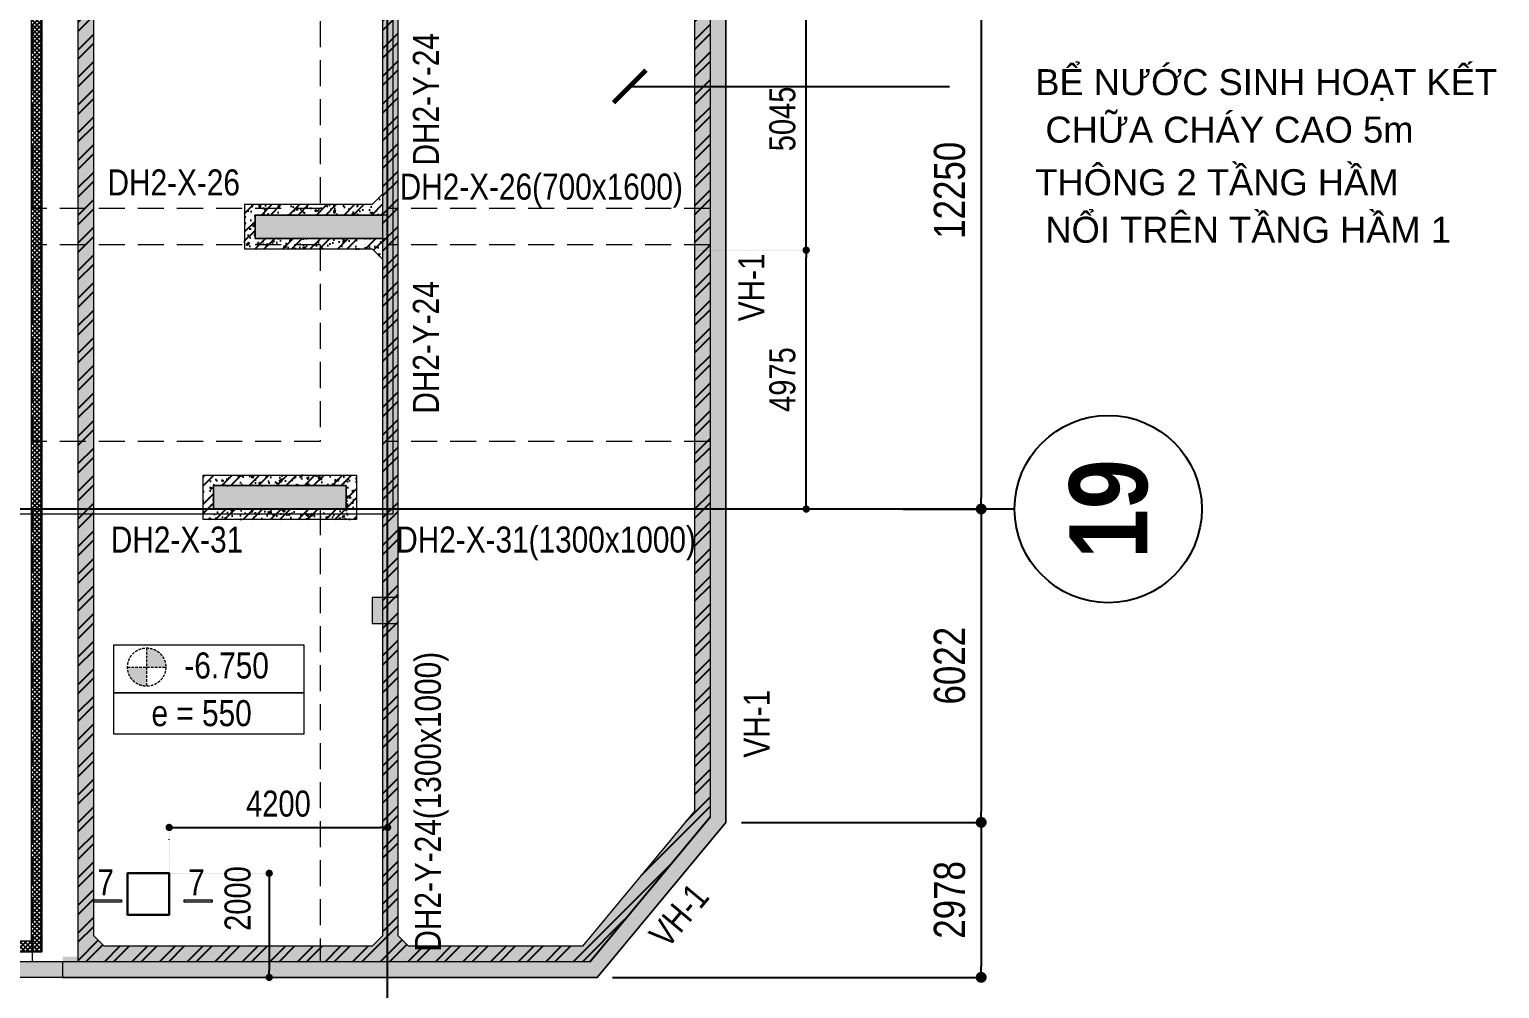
# Model space of a CAD drawing. Header units: millimetres. Extents: x 2356525 to 2927188, y -665534 to -417818.
# Drawn here: x 2794952 to 2823216, y -619197 to -600764 of the extents above; entities that cross this region are included whole.
import ezdxf
from ezdxf.enums import TextEntityAlignment as Align

# ---------------------------------------------------------------- set-up
doc = ezdxf.new("R2010")
doc.units = ezdxf.units.MM
doc.header["$LTSCALE"] = 200
doc.header["$MEASUREMENT"] = 0
for name, pattern in [('$0$CHG_XX_Damsan_Ham 2$0$HIDDEN', [0.375, 0.25, -0.125]), ('$0$COLD_WATER', [10.5, 6.5, -2, 0, -2]), ('$0$HIDDEN', [0.375, 0.25, -0.125]), ('CHG_XX_Cot_Ham 2$0$MB_Luoi truc$0$HTT Hidden 21', [3, 2, -1]), ('CHG_XX_Damsan_Ham 2$0$CHG_XX_Damsan_Ham 2$0$HIDDEN', [0.375, 0.25, -0.125]), ('CHG_XX_Luoi truc$0$MB_Luoi truc$0$Center101', [13, 10, -1, 1, -1]), ('DOT2', [0.125, 0, -0.125])]:
    doc.linetypes.add(name, pattern=pattern)
doc.layers.get('0').update_dxf_attribs({"lineweight": 9})
doc.layers.get('Defpoints').update_dxf_attribs({"color": 10, "lineweight": 0})
for name, color, linetype, lineweight in [("$0$'S_General_Hidden_1 Thin", 1, '$0$HIDDEN', 18), ('$0$CHG_XX_Damsan_Ham 2$0$DBAO', 3, 'Continuous', 13), ('$0$CHG_XX_Damsan_Ham 2$0$DMo', 9, '$0$CHG_XX_Damsan_Ham 2$0$HIDDEN', 9), ('$0$CHG_XX_Damsan_Ham 2$0$Start net bao', 3, 'Continuous', 18), ('$0$CHG_XX_Damsan_Ham 2$0$TTP-TEXT', 30, 'Continuous', 5), ('CHG_XX_Cot_Ham 2$0$NS-DuongBao', 3, 'Continuous', 18), ('CHG_XX_Cot_Ham 2$0$NS-Hatch', 8, 'Continuous', 25), ('CHG_XX_Cot_Ham 2$0$NS-Pier-H2', 150, 'Continuous', 13), ('CHG_XX_Cot_Ham 2$0$NS-Pier-H2 @ 1', 150, 'Continuous', 13), ('CHG_XX_Cot_Ham 2$0$NS-Pier-H2 @ 150', 150, 'Continuous', 13), ("CHG_XX_Damsan_Ham 2$0$CHG_XX_Damsan_Ham 2$0$'S_General_Hidden_1 Thin", 1, 'CHG_XX_Damsan_Ham 2$0$CHG_XX_Damsan_Ham 2$0$HIDDEN', 18), ('CHG_XX_Damsan_Ham 2$0$CHG_XX_Damsan_Ham 2$0$CHG_XX_Damsan_Ham 2$0$Start net bao', 3, 'Continuous', 18), ('CHG_XX_Damsan_Ham 2$0$CHG_XX_Damsan_Ham 2$0$DBAO', 3, 'Continuous', 13), ('CHG_XX_Damsan_Ham 2$0$CHG_XX_Damsan_Ham 2$0$DTE-MEP-H-SLAB TEXT', 3, 'Continuous', 0), ('CHG_XX_Damsan_Ham 2$0$CHG_XX_Damsan_Ham 2$0$mach ngung thi cong', 6, 'Continuous', 13), ('CHG_XX_Damsan_Ham 2$0$CHG_XX_Damsan_Ham 2$0$Start hatch', 8, 'Continuous', 25), ('CHG_XX_Damsan_Ham 2$0$CHG_XX_Damsan_Ham 2$0$Start net bao', 3, 'Continuous', 18), ('CHG_XX_Damsan_Ham 2$0$HATCH', 57, 'Continuous', 9), ('CHG_XX_Damsan_Ham 2$0$mach ngung thi cong', 6, 'Continuous', 13), ('DBAO', 90, 'Continuous', 13), ('KTH', 154, 'Continuous', 9), ('MB_Luoi truc$0$Dim 300', 1, 'Continuous', 5), ('Start ghi chu', 7, 'Continuous', 25), ('Start text ghi chu', 7, 'Continuous', 15), ('STICK', 1, 'Continuous', 9), ('TEXT P X', 1, 'Continuous', 9), ('TEXT P Y', 2, 'Continuous', 15)]:
    doc.layers.add(name, color=color, linetype=linetype, lineweight=lineweight)
for name, color, linetype in [('$0$MEP-H-N-CWATR-50CW', 3, '$0$COLD_WATER'), ('CHG_XX_Damsan_Ham 2$0$CHG_XX_Damsan_Ham 2$0$MEP-00-GENERAL-35', 2, 'Continuous'), ('CHG_XX_Luoi truc$0$Grid', 34, 'Continuous'), ('CHG_XX_Luoi truc$0$Grid Line', 251, 'CHG_XX_Luoi truc$0$MB_Luoi truc$0$Center101'), ('dim', 1, 'Continuous')]:
    doc.layers.add(name, color=color, linetype=linetype)
for name, color, linetype, lineweight, plot in [('CHG_XX_Cot_Ham 2$0$NS-Column-H2', 90, 'Continuous', 13, False), ('CHG_XX_Cot_Ham 2$0$NS-Column-H2 @ 1', 90, 'Continuous', 13, False), ('CHG_XX_Cot_Ham 2$0$NS-Column-H2 @ 150', 90, 'Continuous', 13, False)]:
    doc.layers.add(name, color=color, linetype=linetype, lineweight=lineweight, plot=plot)
doc.styles.add('$0$CHG_XX_Damsan_Ham 2$0$TTP-HelCon', font='')
doc.styles.add('CHG_XX_Luoi truc$0$MB_Luoi truc$0$Grid A-F$0$VNI-HelveCB', font='')
doc.styles.add('CHU GHI CHU', font='arial.ttf', dxfattribs={"height": 200})
doc.styles.add('MB_Luoi truc$0$Arial_C', font='arial.ttf', dxfattribs={"width": 0.8})
doc.styles.add('TTP-HelCon', font='')
doc.styles.get('$0$CHG_XX_Damsan_Ham 2$0$TTP-HelCon').set_extended_font_data('VNI-Helve-Condense')
doc.styles.get('CHG_XX_Luoi truc$0$MB_Luoi truc$0$Grid A-F$0$VNI-HelveCB').set_extended_font_data('VNI-Helve-Condense', bold=True)
doc.styles.get('TTP-HelCon').set_extended_font_data('VNI-Helve-Condense')
doc.dimstyles.new('200', dxfattribs={"dimscale": 200, "dimtxt": 2.5, "dimasz": 0.7, "dimexe": 0.0003, "dimexo": 0, "dimgap": 1, "dimtad": 1, "dimdec": 0, "dimzin": 12, "dimdsep": 46, "dimtxsty": 'MB_Luoi truc$0$Arial_C', "dimblk": 'MB_Luoi truc$0$_Dot', "dimcen": 0.5, "dimclrd": 256, "dimclre": 8, "dimclrt": 1, "dimadec": 0, "dimazin": 0, "dimtfac": 1, "dimtdec": 0, "dimtix": 1, "dimtmove": 2, "dimatfit": 3, "dimldrblk": 'MB_Luoi truc$0$HTT Arrow 30', "dimfxl": 1, "dimtolj": 1, "dimtzin": 0, "dimlwe": -1, "dimarcsym": 0})
doc.dimstyles.new('MB_Luoi truc$0$Dim 300 (A1-A2)', dxfattribs={"dimscale": 300, "dimtxt": 2, "dimasz": 0.7, "dimexe": 0, "dimexo": 1, "dimgap": 1, "dimtad": 1, "dimdec": 0, "dimzin": 12, "dimdsep": 46, "dimtxsty": 'MB_Luoi truc$0$Arial_C', "dimblk": 'MB_Luoi truc$0$_Dot', "dimcen": 1, "dimclrd": 256, "dimclre": 256, "dimclrt": 3, "dimadec": 0, "dimazin": 0, "dimtfac": 1, "dimtdec": 0, "dimtix": 1, "dimtmove": 2, "dimatfit": 3, "dimldrblk": 'MB_Luoi truc$0$HTT Arrow 30', "dimfxl": 1, "dimtolj": 1, "dimtzin": 0, "dimarcsym": 0})
doc.dimstyles.new('TTP-25', dxfattribs={"dimscale": 25, "dimtxt": 2.5, "dimasz": 1, "dimexe": 1, "dimexo": 1, "dimgap": 0.09, "dimtad": 0, "dimdec": 4, "dimrnd": 1, "dimzin": 9, "dimdsep": 46, "dimtxsty": 'TTP-HelCon', "dimblk": 'Stick', "dimcen": 0.09, "dimdle": 1.5, "dimclrd": 256, "dimclre": 256, "dimclrt": 7, "dimadec": 0, "dimazin": 0, "dimtfac": 1, "dimtdec": 4, "dimtmove": 0, "dimatfit": 3, "dimldrblk": 'ARCHTICK', "dimfxl": 1, "dimtvp": 1, "dimtolj": 1, "dimtzin": 0, "dimarcsym": 0})

# ---------------------------------------------------------------- blocks, each defined once
blk = doc.blocks.new('MB_Luoi truc$0$_Dot')
at = {"color": 0, "linetype": 'ByBlock', "lineweight": -2}
blk.add_line((-0.5, 0), (-1, 0), dxfattribs=at)
at = {"color": 0, "linetype": 'ByBlock', "const_width": 0.5}
blk.add_lwpolyline([(-0.25, 0, 1), (0.25, 0, 1)], format="xyb", close=True, dxfattribs=at)
blk = doc.blocks.new('*D41')
at = {"layer": 'Defpoints', "color": 0, "transparency": 16777216}
for p in [(2811447, -597731), (2811447, -609981), (2813250, -609981)]:
    blk.add_point(p, dxfattribs=at)
at = {"layer": 'MB_Luoi truc$0$Dim 300', "lineweight": -2, "transparency": 16777216}
for p, q in [((2811747, -597731), (2813250, -597731)), ((2813250, -597941), (2813250, -609771)), ((2811747, -609981), (2813250, -609981))]:
    blk.add_line(p, q, dxfattribs=at)
at = {"layer": 'MB_Luoi truc$0$Dim 300', "lineweight": -2, "transparency": 16777216, "xscale": 210, "yscale": 210, "zscale": 210}
for p, rotation in [((2813250, -597731), 90), ((2813250, -609981), 270)]:
    blk.add_blockref('MB_Luoi truc$0$_Dot', p, dxfattribs=dict(at, rotation=rotation))
at = {"layer": 'MB_Luoi truc$0$Dim 300', "color": 3, "transparency": 16777216, "insert": (2812644, -603856), "char_height": 600, "attachment_point": 5, "rotation": 90, "style": 'MB_Luoi truc$0$Arial_C'}
blk.add_mtext('\\A1;12250', dxfattribs=at)
blk = doc.blocks.new('MB_Luoi truc$0$HTT Arrow 30')
blk.add_hatch(color=256).paths.add_polyline_path([(-2.5, 0.375), (-2.5, -0.375), (0, 0)])
at = {"color": 0, "linetype": 'ByBlock', "lineweight": -2}
for p, q in [((0, 0), (-2.5, 0.375)), ((-2.5, -0.375), (-2.5, 0.375)), ((0, 0), (-2.5, -0.375))]:
    blk.add_line(p, q, dxfattribs=at)
blk = doc.blocks.new('*D42')
at = {"layer": 'Defpoints', "color": 0, "transparency": 16777216}
for p in [(2811447, -609981), (2808339, -616003), (2813250, -616003)]:
    blk.add_point(p, dxfattribs=at)
at = {"layer": 'MB_Luoi truc$0$Dim 300', "lineweight": -2, "transparency": 16777216}
for p, q in [((2811747, -609981), (2813250, -609981)), ((2813250, -610191), (2813250, -615793)), ((2808639, -616003), (2813250, -616003))]:
    blk.add_line(p, q, dxfattribs=at)
at = {"layer": 'MB_Luoi truc$0$Dim 300', "lineweight": -2, "transparency": 16777216, "xscale": 210, "yscale": 210, "zscale": 210}
for p, rotation in [((2813250, -609981), 90), ((2813250, -616003), 270)]:
    blk.add_blockref('MB_Luoi truc$0$_Dot', p, dxfattribs=dict(at, rotation=rotation))
at = {"layer": 'MB_Luoi truc$0$Dim 300', "color": 3, "transparency": 16777216, "insert": (2812644, -612992), "char_height": 600, "attachment_point": 5, "rotation": 90, "style": 'MB_Luoi truc$0$Arial_C'}
blk.add_mtext('\\A1;6022', dxfattribs=at)
blk = doc.blocks.new('Stick')
at = {"layer": 'STICK'}
h = blk.add_hatch(color=256, dxfattribs=at)
edge = h.paths.add_edge_path()
edge.add_line((0.3, 0.5), (-0.5, -0.3))
edge.add_arc((-0.4, -0.4), 0.141, 135, 315)
edge.add_line((-0.3, -0.5), (0.5, 0.3))
edge.add_arc((0.4, 0.4), 0.141, 315, 495)
blk.add_line((1, 0), (-1, 0), dxfattribs=at)
blk.add_lwpolyline([(0.3, 0.5), (-0.5, -0.3, 1), (-0.3, -0.5), (0.5, 0.3, 1), (0.3, 0.5, 1)], format="xyb", dxfattribs=at)
blk = doc.blocks.new('*D60')
at = {"layer": 'Defpoints', "color": 0, "transparency": 16777216}
for p in [(2797639, -616981), (2798126, -618981), (2799562, -618981)]:
    blk.add_point(p, dxfattribs=at)
at = {"layer": 'dim', "color": 8, "linetype": 'DOT2', "transparency": 16777216}
for p, q in [((2797639, -616981), (2799562, -616981)), ((2798126, -618981), (2799562, -618981))]:
    blk.add_line(p, q, dxfattribs=at)
at = {"layer": 'dim', "lineweight": -2, "transparency": 16777216}
blk.add_line((2799562, -617121), (2799562, -618841), dxfattribs=at)
at = {"layer": 'dim', "lineweight": -2, "transparency": 16777216, "xscale": 140, "yscale": 140, "zscale": 140}
for p, rotation in [((2799562, -616981), 90), ((2799562, -618981), 270)]:
    blk.add_blockref('MB_Luoi truc$0$_Dot', p, dxfattribs=dict(at, rotation=rotation))
at = {"layer": 'dim', "color": 1, "transparency": 16777216, "insert": (2798956, -617466), "char_height": 500, "attachment_point": 5, "rotation": 90, "style": 'MB_Luoi truc$0$Arial_C'}
blk.add_mtext('\\A1;2000', dxfattribs=at)
blk = doc.blocks.new('*D61')
at = {"layer": 'Defpoints', "color": 0, "transparency": 16777216}
for p in [(2801839, -616100), (2797640, -616981), (2801839, -617030)]:
    blk.add_point(p, dxfattribs=at)
at = {"layer": 'dim', "color": 8, "linetype": 'DOT2', "transparency": 16777216}
for p, q in [((2797640, -616981), (2797640, -616100)), ((2801839, -617030), (2801839, -616100))]:
    blk.add_line(p, q, dxfattribs=at)
at = {"layer": 'dim', "lineweight": -2, "transparency": 16777216}
blk.add_line((2797780, -616100), (2801699, -616100), dxfattribs=at)
at = {"layer": 'dim', "lineweight": -2, "transparency": 16777216, "xscale": 140, "yscale": 140, "zscale": 140, "rotation": 180}
blk.add_blockref('MB_Luoi truc$0$_Dot', (2797640, -616100), dxfattribs=at)
at = {"layer": 'dim', "lineweight": -2, "transparency": 16777216, "xscale": 140, "yscale": 140, "zscale": 140}
blk.add_blockref('MB_Luoi truc$0$_Dot', (2801839, -616100), dxfattribs=at)
at = {"layer": 'dim', "color": 1, "transparency": 16777216, "insert": (2799739, -615645), "char_height": 500, "attachment_point": 5, "style": 'MB_Luoi truc$0$Arial_C'}
blk.add_mtext('\\A1;4200', dxfattribs=at)
blk = doc.blocks.new('*U864')
at = {"layer": 'CHG_XX_Cot_Ham 2$0$NS-Pier-H2 @ 1'}
h = blk.add_hatch(color=256, dxfattribs=at)
h.dxf.hatch_style = 1
h.paths.add_polyline_path([(450, 0), (0, 0), (0, -2550), (450, -2550)])
at = {"layer": 'CHG_XX_Cot_Ham 2$0$NS-Pier-H2 @ 150'}
h = blk.add_hatch(color=256, dxfattribs=at)
h.dxf.hatch_style = 1
h.paths.add_polyline_path([(450, 0), (0, 0), (0, -2550), (450, -2550)])
blk = doc.blocks.new('CHG_XX_Cot_Ham 2$0$Block A_C450x2250')
at = {"layer": 'CHG_XX_Cot_Ham 2$0$NS-Pier-H2'}
blk.add_lwpolyline([(450, -2550), (0, -2550), (0, 0), (450, 0)], close=True, dxfattribs=at)
blk.add_blockref('*U864', (0, 0), dxfattribs=at)
blk = doc.blocks.new('*U866')
at = {"layer": 'CHG_XX_Cot_Ham 2$0$NS-Column-H2 @ 1'}
h = blk.add_hatch(color=256, dxfattribs=at)
h.dxf.hatch_style = 1
h.paths.add_polyline_path([(-250, -250), (-250, 250), (250, 250), (250, -250)])
at = {"layer": 'CHG_XX_Cot_Ham 2$0$NS-Column-H2 @ 150'}
h = blk.add_hatch(color=256, dxfattribs=at)
h.dxf.hatch_style = 1
h.paths.add_polyline_path([(-250, -250), (-250, 250), (250, 250), (250, -250)])
blk = doc.blocks.new('CHG_XX_Cot_Ham 2$0$500x500')
at = {"layer": 'CHG_XX_Cot_Ham 2$0$NS-Column-H2'}
blk.add_lwpolyline([(250, -250), (250, 250), (-250, 250), (-250, -250)], close=True, dxfattribs=at)
blk.add_blockref('*U866', (0, 0), dxfattribs=at)
blk = doc.blocks.new('*U835')
at = {"layer": 'CHG_XX_Luoi truc$0$Grid Line'}
blk.add_line((0, 0), (0, 608), dxfattribs=at)
at = {"layer": 'CHG_XX_Luoi truc$0$Grid', "lineweight": -2, "style": 'CHG_XX_Luoi truc$0$MB_Luoi truc$0$Grid A-F$0$VNI-HelveCB'}
for tag, p in [('GRIDSUB', (0, 617)), ('GRID', (0, -9))]:
    blk.add_attdef(tag, text='', height=5, dxfattribs=at).set_placement(p, align=Align.MIDDLE)
blk = doc.blocks.new('*U837')
at = {"layer": 'CHG_XX_Luoi truc$0$Grid', "lineweight": -2}
blk.add_line((0, -3), (0, 0), dxfattribs=at)
blk.add_circle((0, -9), 6, dxfattribs=at)
at = {"layer": 'CHG_XX_Luoi truc$0$Grid Line'}
blk.add_line((0, 0), (0, 438), dxfattribs=at)
at = {"layer": 'CHG_XX_Luoi truc$0$Grid', "lineweight": -2, "style": 'CHG_XX_Luoi truc$0$MB_Luoi truc$0$Grid A-F$0$VNI-HelveCB'}
for tag, p in [('GRIDSUB', (0, 447)), ('GRID', (0, -9))]:
    blk.add_attdef(tag, text='', height=5, dxfattribs=at).set_placement(p, align=Align.MIDDLE)
blk = doc.blocks.new('CHG_XX_Luoi truc')
at = {"layer": 'CHG_XX_Luoi truc$0$Grid', "xscale": 300, "yscale": 300, "zscale": 300}
blk.add_blockref('*U835', (99550, -12747), dxfattribs=at)
at = {"layer": 'CHG_XX_Luoi truc$0$Grid'}
ref = blk.add_blockref('*U837', (110703, 0), dxfattribs=dict(at, xscale=300.0000000000013, yscale=300.0000000000013, zscale=300.0000000000013, rotation=90))
ref.add_attrib('GRID', '19', dxfattribs={"lineweight": -2, "height": 1500, "rotation": 90, "style": 'CHG_XX_Luoi truc$0$MB_Luoi truc$0$Grid A-F$0$VNI-HelveCB'}).set_placement((113403, 0), align=Align.MIDDLE)
blk = doc.blocks.new('CHG_XX_Cot_Ham 2')
at = {"layer": 'CHG_XX_Cot_Ham 2$0$NS-Hatch'}
h = blk.add_hatch(dxfattribs=at)
h.set_pattern_fill('ANSI32', color=256, scale=1000, style=0)
h.set_pattern_definition([(45, (-2213769.43, 588216.8), (-265.165043, 265.165043), []), (45, (-2213592.66, 588216.8), (-265.165043, 265.165043), [])])
h.paths.add_polyline_path([(99450, -8200), (99250, -8400), (94099.8, -8400), (93899.8, -8200), (93899.8, 13349.8), (94100, 13550), (96700, 13550), (99250, 13550), (99450, 13350)], flags=16)
h.paths.add_polyline_path([(93599.8, 13850), (97000, 13850), (99550, 13850), (105750, 13850), (105750, -5913.6), (103434.7, -8700), (93599.8, -8700)])
h.paths.add_polyline_path([(99950, 13550), (105250, 13550), (105450, 13350), (105450, -5805.3), (103294, -8400), (99950, -8400), (99750, -8200), (99750, 13350)])
h = blk.add_hatch(dxfattribs=at)
h.set_pattern_fill('AR-CONC', color=256, scale=50)
h.set_pattern_definition([(50, (0, 0), (358.6301, -31.3761), [37.5, -412.5]), (355, (0, 0), (-69.3757, 376.0961), [30, -330]), (100.45144, (29.9, -2.6), (289.2544, 344.72), [31.8701, -350.571]), (46.1842, (0, 100), (533.6207, -82.7596), [56.25, -618.75]), (96.63564, (44.47, 93.1), (467.331, 487.0593), [47.8052, -525.857]), (351.18416, (0, 100), (467.331, 487.0593), [45, -495]), (21, (50, 75), (298.4535, -201.30945), [37.5, -412.5]), (326, (50, 75), (121.6577, 362.575), [30, -330]), (71.45144, (74.87, 58.22), (420.1112, 161.2656), [31.8701, -350.571]), (37.5, (0, 0), (6.07993, 166.44693), [0, -326, 0, -335, 0, -331.25]), (7.5, (0, 0), (131.53477, 197.20586), [0, -191, 0, -318.5, 0, -126.25]), (327.5, (-111.5, 0), (266.91122, -11.27744), [0, -125, 0, -390, 0, -517.5]), (317.5, (-161.5, 0), (291.5931, 50.0525), [0, -162.5, 0, -259, 0, -367.5])])
h.paths.add_polyline_path([(99450, -8200), (99250, -8400), (94099.8, -8400), (93899.8, -8200), (93899.8, 13349.8), (94100, 13550), (96700, 13550), (99250, 13550), (99450, 13350)], flags=16)
h.paths.add_polyline_path([(93599.8, 13850), (97000, 13850), (99550, 13850), (105750, 13850), (105750, -5913.6), (103434.7, -8700), (93599.8, -8700)])
h.paths.add_polyline_path([(99950, 13550), (105250, 13550), (105450, 13350), (105450, -5805.3), (103294, -8400), (99950, -8400), (99750, -8200), (99750, 13350)])
h = blk.add_hatch(dxfattribs=at)
h.set_pattern_fill('AR-CONC', color=256, scale=50)
h.set_pattern_definition([(50, (-2213769.43, 581516.8), (358.63009, -31.376067), [37.5, -412.5]), (355, (-2213769.43, 581516.8), (-69.375667, 376.096067), [30, -330]), (100.451444, (-2213739.55, 581514.2), (289.254423, 344.719995), [31.870096, -350.571056]), (46.1842, (-2213769.43, 581616.8), (533.620665, -82.75964), [56.25, -618.75]), (96.635635, (-2213724.97, 581609.9), (467.33097, 487.0593), [47.80517, -525.85688]), (351.184164, (-2213769.43, 581616.8), (467.33097, 487.0593), [45, -495]), (21, (-2213719.43, 581591.8), (298.453526, -201.309445), [37.5, -412.5]), (326, (-2213719.43, 581591.8), (121.657666, 362.57502), [30, -330]), (71.451445, (-2213694.56, 581575.03), (420.11119, 161.265576), [31.870095, -350.571056]), (37.5, (-2213769.43, 581516.81), (6.079928, 166.446927), [0, -326, 0, -335, 0, -331.25]), (7.5, (-2213769.43, 581516.81), (131.534769, 197.205856), [0, -191, 0, -318.5, 0, -126.25]), (327.5, (-2213880.93, 581516.81), (266.911218, -11.277436), [0, -125, 0, -390, 0, -517.5]), (317.5, (-2213930.93, 581516.8), (291.593085, 50.052491), [0, -162.5, 0, -259, 0, -367.5])])
h.paths.add_polyline_path([(99450, 6050), (99250, 5850), (96800, 5850), (96800, 5000), (99250, 5000), (99450, 4800), (99450, 5200), (97000, 5200), (97000, 5650), (99450, 5650)])
h = blk.add_hatch(dxfattribs=at)
h.set_pattern_fill('ANSI32', color=256, scale=1000, style=0)
h.set_pattern_definition([(45, (-2213769.43, 581516.8), (-265.16504, 265.16504), []), (45, (-2213592.66, 581516.8), (-265.16504, 265.16504), [])])
h.paths.add_polyline_path([(99450, 6050), (99250, 5850), (96800, 5850), (96800, 5000), (99250, 5000), (99450, 4800), (99450, 5200), (97000, 5200), (97000, 5650), (99450, 5650)])
h = blk.add_hatch(dxfattribs=at)
h.set_pattern_fill('AR-CONC', color=256, scale=50)
h.set_pattern_definition([(50, (-2213769.43, 588216.8), (358.63009, -31.376067), [37.5, -412.5]), (355, (-2213769.43, 588216.8), (-69.375667, 376.096067), [30, -330]), (100.451444, (-2213739.55, 588214.2), (289.254423, 344.719995), [31.870096, -350.571056]), (46.1842, (-2213769.43, 588316.8), (533.620665, -82.75964), [56.25, -618.75]), (96.635635, (-2213724.97, 588309.9), (467.33097, 487.0593), [47.80517, -525.85688]), (351.184164, (-2213769.43, 588316.8), (467.33097, 487.0593), [45, -495]), (21, (-2213719.43, 588291.8), (298.453526, -201.309445), [37.5, -412.5]), (326, (-2213719.43, 588291.8), (121.657666, 362.57502), [30, -330]), (71.451445, (-2213694.56, 588275.03), (420.11119, 161.265576), [31.870095, -350.571056]), (37.5, (-2213769.43, 588216.81), (6.079928, 166.446927), [0, -326, 0, -335, 0, -331.25]), (7.5, (-2213769.43, 588216.81), (131.534769, 197.205856), [0, -191, 0, -318.5, 0, -126.25]), (327.5, (-2213880.93, 588216.81), (266.911218, -11.277436), [0, -125, 0, -390, 0, -517.5]), (317.5, (-2213930.93, 588216.8), (291.593085, 50.052491), [0, -162.5, 0, -259, 0, -367.5])])
h.paths.add_polyline_path([(98950, 650), (96000, 650), (96000, -200), (98950, -200)])
h.paths.add_polyline_path([(98750, 450), (98750, 0), (96200, 0), (96200, 450)], flags=16)
h = blk.add_hatch(dxfattribs=at)
h.set_pattern_fill('ANSI32', color=256, scale=1000, style=0)
h.set_pattern_definition([(45, (-2213769.43, 588216.8), (-265.16504, 265.16504), []), (45, (-2213592.66, 588216.8), (-265.16504, 265.16504), [])])
h.paths.add_polyline_path([(98950, 650), (96000, 650), (96000, -200), (98950, -200)])
h.paths.add_polyline_path([(98750, 450), (98750, 0), (96200, 0), (96200, 450)], flags=16)
at = {"layer": 'CHG_XX_Cot_Ham 2$0$NS-Pier-H2'}
h = blk.add_hatch(color=256, dxfattribs=at)
h.dxf.hatch_style = 1
h.paths.add_polyline_path([(99639.2, 163400), (-10900, 163400), (-10900, 85450), (-300, 85450), (-300, 84050), (32350, 84050), (32350, -9000), (103575.5, -9000), (106050, -6022), (106050, 158254.3)])
h.paths.add_polyline_path([(99533.7, 163100), (105750, 158110.4), (105750, 90450), (105650, 90450), (105750, 90450), (105750, 13850), (105750, 13722.3), (105750, -5913.6), (103434.7, -8700), (93599.8, -8700), (93299.8, -8700), (32650, -8700), (32650, 84350), (0, 84350), (0, 85750), (-10600, 85750), (-10600, 163100), (93600, 163100)], flags=16)
at = {"layer": 'CHG_XX_Cot_Ham 2$0$NS-DuongBao'}
for points in [[(93599.8, 13850), (97000, 13850), (97000, 13850), (99550, 13850), (99550, 13850), (105750, 13850), (105750, -5913.6), (103434.7, -8700), (93599.8, -8700), (93599.8, 13850)], [(99450, -8200), (99250, -8400), (94099.8, -8400), (93899.8, -8200), (93899.8, 13349.8), (94100, 13550), (96700, 13550), (96700, 13550), (99250, 13550), (99450, 13350), (99450, -8200)], [(105450, 13350), (105450, -5805.3), (103294, -8400), (99950, -8400), (99750, -8200), (99750, 13350), (99950, 13550), (105250, 13550), (105450, 13350)], [(99450, 6050), (99250, 5850), (96800, 5850), (96800, 5000), (99250, 5000), (99450, 4800)]]:
    blk.add_lwpolyline(points, dxfattribs=at)
blk.add_lwpolyline([(96000, 650), (98950, 650), (98950, -200), (96000, -200)], close=True, dxfattribs=at)
at = {"layer": 'CHG_XX_Cot_Ham 2$0$NS-Hatch'}
blk.add_line((103434.7, -8700), (105750, -5913.6), dxfattribs=at)
at = {"layer": 'CHG_XX_Cot_Ham 2$0$NS-Pier-H2'}
for p, q in [((106050, 158254.3), (106050, -6022)), ((106050, -6022), (103575.5, -9000)), ((93599.8, -8700), (32650, -8700)), ((103575.5, -9000), (32350, -9000))]:
    blk.add_line(p, q, dxfattribs=at)
at = {"layer": 'CHG_XX_Cot_Ham 2$0$NS-Pier-H2', "linetype": 'CHG_XX_Cot_Ham 2$0$MB_Luoi truc$0$HTT Hidden 21'}
blk.add_lwpolyline([(99639.2, 163400), (106050, 158254.3), (106050, -6022), (103575.5, -9000), (32350, -9000), (32350, 84050), (-300, 84050), (-300, 85450), (-10900, 85450), (-10900, 163400)], close=True, dxfattribs=at)
at = {"layer": 'CHG_XX_Cot_Ham 2$0$NS-Pier-H2'}
for points in [[(99450, 9850), (99450, 6050)], [(99450, 4800), (99450, -8100)]]:
    blk.add_lwpolyline(points, dxfattribs=at)
for points in [[(97000, 5650), (99450, 5650), (99450, 5200), (97000, 5200)], [(96200, 450), (98750, 450), (98750, 0), (96200, 0)]]:
    blk.add_lwpolyline(points, close=True, dxfattribs=at)
at = {"layer": 'CHG_XX_Cot_Ham 2$0$NS-Column-H2'}
blk.add_blockref('CHG_XX_Cot_Ham 2$0$500x500', (99500, -1950), dxfattribs=at)
at = {"layer": 'CHG_XX_Cot_Ham 2$0$NS-Pier-H2'}
blk.add_blockref('CHG_XX_Luoi truc', (0, 0), dxfattribs=at)
at = {"layer": 'CHG_XX_Cot_Ham 2$0$NS-Pier-H2', "xscale": -1, "rotation": 90}
for p in [(97000, 5650), (96200, 450)]:
    blk.add_blockref('CHG_XX_Cot_Ham 2$0$Block A_C450x2250', p, dxfattribs=at)
blk = doc.blocks.new('*D64')
at = {"layer": 'Defpoints', "color": 0, "transparency": 16777216}
for p in [(2808339, -616003), (2805865, -618981), (2813250, -618981)]:
    blk.add_point(p, dxfattribs=at)
at = {"layer": 'MB_Luoi truc$0$Dim 300', "lineweight": -2, "transparency": 16777216}
for p, q in [((2808639, -616003), (2813250, -616003)), ((2813250, -616213), (2813250, -618771)), ((2806165, -618981), (2813250, -618981))]:
    blk.add_line(p, q, dxfattribs=at)
at = {"layer": 'MB_Luoi truc$0$Dim 300', "lineweight": -2, "transparency": 16777216, "xscale": 210, "yscale": 210, "zscale": 210}
for p, rotation in [((2813250, -616003), 90), ((2813250, -618981), 270)]:
    blk.add_blockref('MB_Luoi truc$0$_Dot', p, dxfattribs=dict(at, rotation=rotation))
at = {"layer": 'MB_Luoi truc$0$Dim 300', "color": 3, "transparency": 16777216, "insert": (2812644, -617492), "char_height": 600, "attachment_point": 5, "rotation": 90, "style": 'MB_Luoi truc$0$Arial_C'}
blk.add_mtext('\\A1;2978', dxfattribs=at)
blk = doc.blocks.new('$0$CHG_XX_Damsan_Ham 2$0$KHS')
at = {"layer": '$0$CHG_XX_Damsan_Ham 2$0$DMo'}
h = blk.add_hatch(color=256, dxfattribs=at)
h.dxf.hatch_style = 1
h.paths.add_polyline_path([(1018, -704, 0.414214), (650, -335), (650, -704)])
h.paths.add_polyline_path([(650, -1072), (650, -704), (281, -704, 0.414214)])
at = {"layer": '$0$CHG_XX_Damsan_Ham 2$0$DBAO'}
for points in [[(10, -284), (10, -1200), (3676, -1200), (3676, -284)], [(10, -1200), (10, -1985), (3676, -1985), (3676, -1200)]]:
    blk.add_lwpolyline(points, close=True, dxfattribs=at)
at = {"layer": '$0$CHG_XX_Damsan_Ham 2$0$DMo'}
for p, q in [((650, -335), (650, -1072)), ((281, -704), (1018, -704))]:
    blk.add_line(p, q, dxfattribs=at)
blk.add_circle((650, -704), 368, dxfattribs=at)
at = {"layer": '$0$CHG_XX_Damsan_Ham 2$0$TTP-TEXT', "style": '$0$CHG_XX_Damsan_Ham 2$0$TTP-HelCon'}
for s, p in [(' -6.750', (1216, -923)), ('e = 550', (743, -1839))]:
    blk.add_text(s, height=500, dxfattribs=at).set_placement(p)
blk = doc.blocks.new('*D181')
at = {"layer": 'Defpoints', "color": 0, "transparency": 16777216}
for p in [(2807739, -605006), (2809886, -605006), (2807739, -609981)]:
    blk.add_point(p, dxfattribs=at)
at = {"layer": 'dim', "color": 8, "linetype": 'DOT2', "transparency": 16777216}
for p, q in [((2807739, -605006), (2809886, -605006)), ((2807739, -609981), (2809886, -609981))]:
    blk.add_line(p, q, dxfattribs=at)
at = {"layer": 'dim', "lineweight": -2, "transparency": 16777216}
blk.add_line((2809886, -609841), (2809886, -605146), dxfattribs=at)
at = {"layer": 'dim', "lineweight": -2, "transparency": 16777216, "xscale": 140, "yscale": 140, "zscale": 140}
for p, rotation in [((2809886, -605006), 90), ((2809886, -609981), 270)]:
    blk.add_blockref('MB_Luoi truc$0$_Dot', p, dxfattribs=dict(at, rotation=rotation))
at = {"layer": 'dim', "color": 1, "transparency": 16777216, "insert": (2809430, -607493), "char_height": 500, "attachment_point": 5, "rotation": 90, "style": 'MB_Luoi truc$0$Arial_C'}
blk.add_mtext('\\A1;4975', dxfattribs=at)
blk = doc.blocks.new('*D182')
at = {"layer": 'Defpoints', "color": 0, "transparency": 16777216}
for p in [(2808039, -599961), (2809886, -599961), (2807739, -605006)]:
    blk.add_point(p, dxfattribs=at)
at = {"layer": 'dim', "color": 8, "linetype": 'DOT2', "transparency": 16777216}
for p, q in [((2808039, -599961), (2809886, -599961)), ((2807739, -605006), (2809886, -605006))]:
    blk.add_line(p, q, dxfattribs=at)
at = {"layer": 'dim', "lineweight": -2, "transparency": 16777216}
blk.add_line((2809886, -604866), (2809886, -600101), dxfattribs=at)
at = {"layer": 'dim', "lineweight": -2, "transparency": 16777216, "xscale": 140, "yscale": 140, "zscale": 140}
for p, rotation in [((2809886, -599961), 90), ((2809886, -605006), 270)]:
    blk.add_blockref('MB_Luoi truc$0$_Dot', p, dxfattribs=dict(at, rotation=rotation))
at = {"layer": 'dim', "color": 1, "transparency": 16777216, "insert": (2809430, -602484), "char_height": 500, "attachment_point": 5, "rotation": 90, "style": 'MB_Luoi truc$0$Arial_C'}
blk.add_mtext('\\A1;5045', dxfattribs=at)
blk = doc.blocks.new('CHG_XX_Damsan_Ham 2$0$CHG_XX_Damsan_Ham 2$0$sdfsgdh')
at = {"layer": 'CHG_XX_Damsan_Ham 2$0$CHG_XX_Damsan_Ham 2$0$Start hatch', "ltscale": 0.5}
h = blk.add_hatch(dxfattribs=at)
h.set_pattern_fill('ANSI37', color=256, scale=500)
h.set_pattern_definition([(45, (273994.73, -7150), (-44.194174, 44.194174), []), (135, (273994.73, -7150), (-44.194174, -44.194174), [])])
h.paths.add_polyline_path([(99888, -169200), (99488, -169200), (99488, -167800), (102288, -167800), (102288, -169400), (103600, -169400), (103600, -146850), (103600, -146650), (103400, -146650), (103400, -169200), (102488, -169200), (102488, -167600), (99288, -167600), (99288, -169200), (45350, -169200), (45350, -169400), (99888, -169400)])
at = {"layer": 'CHG_XX_Damsan_Ham 2$0$CHG_XX_Damsan_Ham 2$0$DTE-MEP-H-SLAB TEXT', "color": 2, "ltscale": 0.5, "flags": 128}
blk.add_lwpolyline([(102488, -169200), (103400, -169200), (103400, -146650), (116050, -146650), (116050, -126126)], dxfattribs=at)
at = {"layer": 'CHG_XX_Damsan_Ham 2$0$CHG_XX_Damsan_Ham 2$0$MEP-00-GENERAL-35'}
blk.add_lwpolyline([(99488, -169200), (99488, -167800), (102288, -167800), (102288, -169400), (103600, -169400), (103600, -146850), (116250, -146850), (116250, -125526)], dxfattribs=at)
blk = doc.blocks.new('CHG_XX_Damsan_Ham 2', base_point=(3089256, -609981))
at = {"layer": "CHG_XX_Damsan_Ham 2$0$CHG_XX_Damsan_Ham 2$0$'S_General_Hidden_1 Thin", "ltscale": 10}
for p, q in [((92725, 5776), (92725, 10129)), ((98250, 10125), (98250, 5776)), ((99550, 10124), (99550, 5826)), ((98250, 5776), (92725, 5776)), ((105750, 5775), (99550, 5776)), ((98250, 5076), (92725, 5076)), ((92725, 1301), (92725, 5076)), ((98250, 5076), (98250, 1300)), ((105750, 5075), (99550, 5076)), ((99550, 5026), (99550, 1300)), ((98250, 1300), (92725, 1301)), ((105750, 1300), (99550, 1300)), ((98250, 0), (92725, 1)), ((92725, -8700), (92725, 1)), ((98250, 0), (98250, -8700)), ((105750, -1), (99550, 0)), ((99550, 0), (99550, -8700))]:
    blk.add_line(p, q, dxfattribs=at)
at = {"layer": 'CHG_XX_Damsan_Ham 2$0$CHG_XX_Damsan_Ham 2$0$CHG_XX_Damsan_Ham 2$0$Start net bao'}
for points in [[(-10900, 163400), (99639, 163400), (106050, 158250), (106050, -6022), (103576, -9000), (32350, -9000), (32350, 84050), (-300, 84050)], [(93300, -8700), (32650, -8700), (32650, 84350), (0, 84350)], [(93300, -8700), (93300, -9000), (103576, -9000), (106050, -6022), (106050, 13850)]]:
    blk.add_lwpolyline(points, dxfattribs=at)
at = {"layer": 'CHG_XX_Damsan_Ham 2$0$CHG_XX_Damsan_Ham 2$0$mach ngung thi cong'}
blk.add_lwpolyline([(38000, 23700), (75851, 23700), (75851, 50950), (99650, 50950), (99650, -100), (38000, -100)], close=True, dxfattribs=at)
at = {"layer": 'CHG_XX_Damsan_Ham 2$0$CHG_XX_Damsan_Ham 2$0$Start net bao'}
for points in [[(-10900, 163400), (99639, 163400), (106050, 158250), (106050, -6022), (103576, -9000), (32350, -9000), (32350, 84050), (-300, 84050)], [(93300, -8700), (32650, -8700), (32650, 84350), (0, 84350)], [(93300, -8700), (93300, -9000), (103576, -9000), (106050, -6022), (106050, 13850)]]:
    blk.add_lwpolyline(points, dxfattribs=at)
at = {"layer": 'CHG_XX_Damsan_Ham 2$0$mach ngung thi cong'}
blk.add_lwpolyline([(38000, 23900), (75549, 23900), (75549, 50950), (99650, 50950), (99650, -100), (38000, -100)], close=True, dxfattribs=at)
at = {"layer": 'CHG_XX_Damsan_Ham 2$0$CHG_XX_Damsan_Ham 2$0$DBAO'}
blk.add_blockref('CHG_XX_Cot_Ham 2', (0, 0), dxfattribs=at)
at = {"layer": 'CHG_XX_Damsan_Ham 2$0$CHG_XX_Damsan_Ham 2$0$DTE-MEP-H-SLAB TEXT'}
blk.add_blockref('CHG_XX_Damsan_Ham 2$0$CHG_XX_Damsan_Ham 2$0$sdfsgdh', (-10700, 160900), dxfattribs=at)
at = {"layer": 'CHG_XX_Damsan_Ham 2$0$HATCH'}
blk.add_blockref('CHG_XX_Cot_Ham 2', (0, 0), dxfattribs=at)

msp = doc.modelspace()

# ---------------------------------------------------------------- hatches: boundary and pattern name
at = {"layer": 'Start ghi chu'}
h = msp.add_hatch(dxfattribs=at)
h.set_pattern_fill('AR-CONC', color=256, scale=50, style=0)
h.set_pattern_definition([(50, (212620.83, 146784.5), (358.63009, -31.376067), [37.5, -412.5]), (355, (212620.83, 146784.5), (-69.375667, 376.096067), [30, -330]), (100.4514, (212650.72, 146781.9), (289.25469, 344.71977), [31.870095, -350.571056]), (46.1842, (212620.83, 146884.5), (533.620524, -82.75951), [56.25, -618.75]), (96.6356, (212665.3, 146877.6), (467.33135, 487.05894), [47.80514, -525.8565]), (351.1842, (212620.83, 146884.5), (467.33097, 487.0593), [45, -495]), (21, (212670.83, 146859.5), (298.453526, -201.309445), [37.5, -412.5]), (326, (212670.83, 146859.5), (121.657666, 362.575023), [30, -330]), (71.4514, (212695.7, 146842.74), (420.111314, 161.26525), [31.870095, -350.571056]), (37.5, (212620.83, 146784.51), (6.0799277, 166.446927), [0, -326, 0, -335, 0, -331.25]), (7.5, (212620.83, 146784.51), (131.534769, 197.205856), [0, -191, 0, -318.5, 0, -126.25]), (327.5, (212509.33, 146784.51), (266.911218, -11.277436), [0, -125, 0, -390, 0, -517.5]), (317.5, (212459.33, 146784.51), (291.593085, 50.052491), [0, -162.5, 0, -259, 0, -367.5])])
h.paths.add_polyline_path([(2795589, -618681), (2805723.9, -618681), (2808039.2, -615894.6), (2808039.2, -596131), (2807939.2, -596131), (2807939.2, -615858.5), (2805677, -618581), (2795589, -618581)])
at = {"layer": 'TEXT P X'}
h = msp.add_hatch(color=256, dxfattribs=at)
h.dxf.hatch_style = 1
h.paths.add_polyline_path([(2796722.2, -617538.3), (2796722.2, -617489.3), (2796182.8, -617489.3), (2796182.8, -617538.3)])
h = msp.add_hatch(color=256, dxfattribs=at)
h.dxf.hatch_style = 1
h.paths.add_polyline_path([(2798467.7, -617538.3), (2798467.7, -617489.3), (2797928.3, -617489.3), (2797928.3, -617538.3)])

# ---------------------------------------------------------------- linework, layer by layer
at = {"layer": '$0$CHG_XX_Damsan_Ham 2$0$Start net bao'}
for points in [[(2691389.2, -446581), (2801928.4, -446581), (2808339.2, -451731), (2808339.2, -616003), (2805864.7, -618981), (2734639.2, -618981), (2734639.2, -525931), (2701989.2, -525931)], [(2795589, -618681), (2734939.2, -618681), (2734939.2, -525631), (2702289.2, -525631)], [(2795589, -618681), (2795589, -618981), (2805864.7, -618981), (2808339.2, -616003), (2808339.2, -596131)]]:
    msp.add_lwpolyline(points, dxfattribs=at)
at = {"layer": '$0$MEP-H-N-CWATR-50CW', "color": 5, "linetype": 'Continuous', "ltscale": 0.5}
msp.add_lwpolyline([(2796839, -617780.9), (2797638.6, -617780.9), (2797638.6, -616980.9), (2796839, -616980.9)], close=True, dxfattribs=at)
at = {"layer": '$0$MEP-H-N-CWATR-50CW', "color": 2, "linetype": 'Continuous', "ltscale": 0.5}
msp.add_lwpolyline([(2796839, -616980.9), (2797638.6, -616980.9), (2797638.6, -617780.9), (2796839, -617780.9)], close=True, dxfattribs=at)
at = {"layer": 'TEXT P X'}
for points in [[(2796182.8, -617489.3), (2796722.2, -617489.3), (2796722.2, -617538.3), (2796182.8, -617538.3)], [(2797928.3, -617489.3), (2798467.7, -617489.3), (2798467.7, -617538.3), (2797928.3, -617538.3)]]:
    msp.add_lwpolyline(points, close=True, dxfattribs=at)

# ---------------------------------------------------------------- block references
at = {"layer": "$0$'S_General_Hidden_1 Thin", "ltscale": 10}
msp.add_blockref('$0$CHG_XX_Damsan_Ham 2$0$KHS', (2796556, -612314.4), dxfattribs=at)
msp.add_blockref('CHG_XX_Damsan_Ham 2', (5791545.2, -1219962))
at = {"layer": 'DBAO'}
msp.add_blockref('CHG_XX_Cot_Ham 2', (2702289.2, -609981), dxfattribs=at)

# ---------------------------------------------------------------- texts
at = {"layer": 'Start text ghi chu', "style": 'CHU GHI CHU'}
for s, p in [('BỂ NƯỚC SINH HOẠT KẾT HỢP', (2814289.5, -602027)), (' CHỮA CHÁY CAO 5m', (2814289.5, -602940.4)), ('THÔNG 2 TẦNG HẦM', (2814289.5, -603950.1)), (' NỔI TRÊN TẦNG HẦM 1', (2814289.5, -604863.6))]:
    msp.add_text(s, height=500, dxfattribs=at).set_placement(p)
at = {"layer": 'TEXT P X', "style": 'TTP-HelCon'}
for s, p in [('DH2-X-26', (2796453.9, -603954.3)), ('DH2-X-26(700x1600)', (2802071.4, -604035.9)), ('DH2-X-31', (2796516.7, -610817.1)), ('DH2-X-31(1300x1000)', (2802004, -610817.1)), ('7', (2796258.3, -617404.7)), ('7', (2798003.8, -617404.7))]:
    msp.add_text(s, height=500, dxfattribs=at).set_placement(p)
for rotation, p in [(90, (2809083.6, -606372.4)), (90, (2809184.9, -614758.7)), (50.19763, (2807214.4, -618450.6))]:
    msp.add_text('VH-1', height=500, rotation=rotation, dxfattribs=at).set_placement(p)
at = {"layer": 'TEXT P Y', "style": 'TTP-HelCon'}
for s, p in [('DH2-Y-24', (2802823.9, -603379)), ('DH2-Y-24', (2802823.9, -608148.7)), ('DH2-Y-24(1300x1000)', (2802861.9, -618487.1))]:
    msp.add_text(s, height=500, rotation=90, dxfattribs=at).set_placement(p)

# ---------------------------------------------------------------- dimensions: what is measured, and where the dimension line sits
at = {"layer": 'dim'}
for base, p1, p2, picture, middle in [((2809885.7, -599961.2), (2807739.2, -605006), (2808039.2, -599961.2), '*D182', (2809430.4, -602483.6)), ((2809885.7, -605006), (2807739.2, -609981), (2807739.2, -605006), '*D181', (2809430.4, -607493.5))]:
    dim = msp.add_linear_dim(base=base, p1=p1, p2=p2, angle=90, dimstyle='200', dxfattribs=at)
    dim.commit()
    dim.dimension.update_dxf_attribs({"geometry": picture, "text_midpoint": middle})
dim = msp.add_linear_dim(base=(2801839.2, -616100), p1=(2797639.6, -616981.2), p2=(2801839.2, -617030.5), dimstyle='200', dxfattribs=at)
dim.commit()
dim.dimension.update_dxf_attribs({"geometry": '*D61', "text_midpoint": (2799739.4, -615644.7)})
dim = msp.add_linear_dim(base=(2799562.2, -618981), p1=(2797638.6, -616980.9), p2=(2798126.1, -618981), angle=90, dimstyle='200', dxfattribs=at)
dim.commit()
dim.dimension.update_dxf_attribs({"geometry": '*D60', "text_midpoint": (2798955.8, -617466.3), "dimtype": 160})
at = {"layer": 'MB_Luoi truc$0$Dim 300'}
for base, p1, p2, picture, middle in [((2813250.4, -609981), (2811447, -597731), (2811446.8, -609981), '*D41', (2812644, -603856)), ((2813250.4, -616003), (2811446.7, -609981), (2808339.2, -616003), '*D42', (2812644, -612992)), ((2813250.4, -618981), (2808339.2, -616003), (2805864.7, -618981), '*D64', (2812644, -617492))]:
    dim = msp.add_linear_dim(base=base, p1=p1, p2=p2, angle=90, dimstyle='MB_Luoi truc$0$Dim 300 (A1-A2)', dxfattribs=at)
    dim.commit()
    dim.dimension.update_dxf_attribs({"geometry": picture, "text_midpoint": middle})

# ---------------------------------------------------------------- leaders
at = {"layer": 'KTH'}
msp.add_leader([(2806494.1, -601857.9), (2812643, -601857.9)], dimstyle='TTP-25', override={"dimasz": 25, "dimgap": 0.09, "dimtad": 0, "dimarcsym": 1}, dxfattribs=at)

doc.saveas('drawing.dxf')
